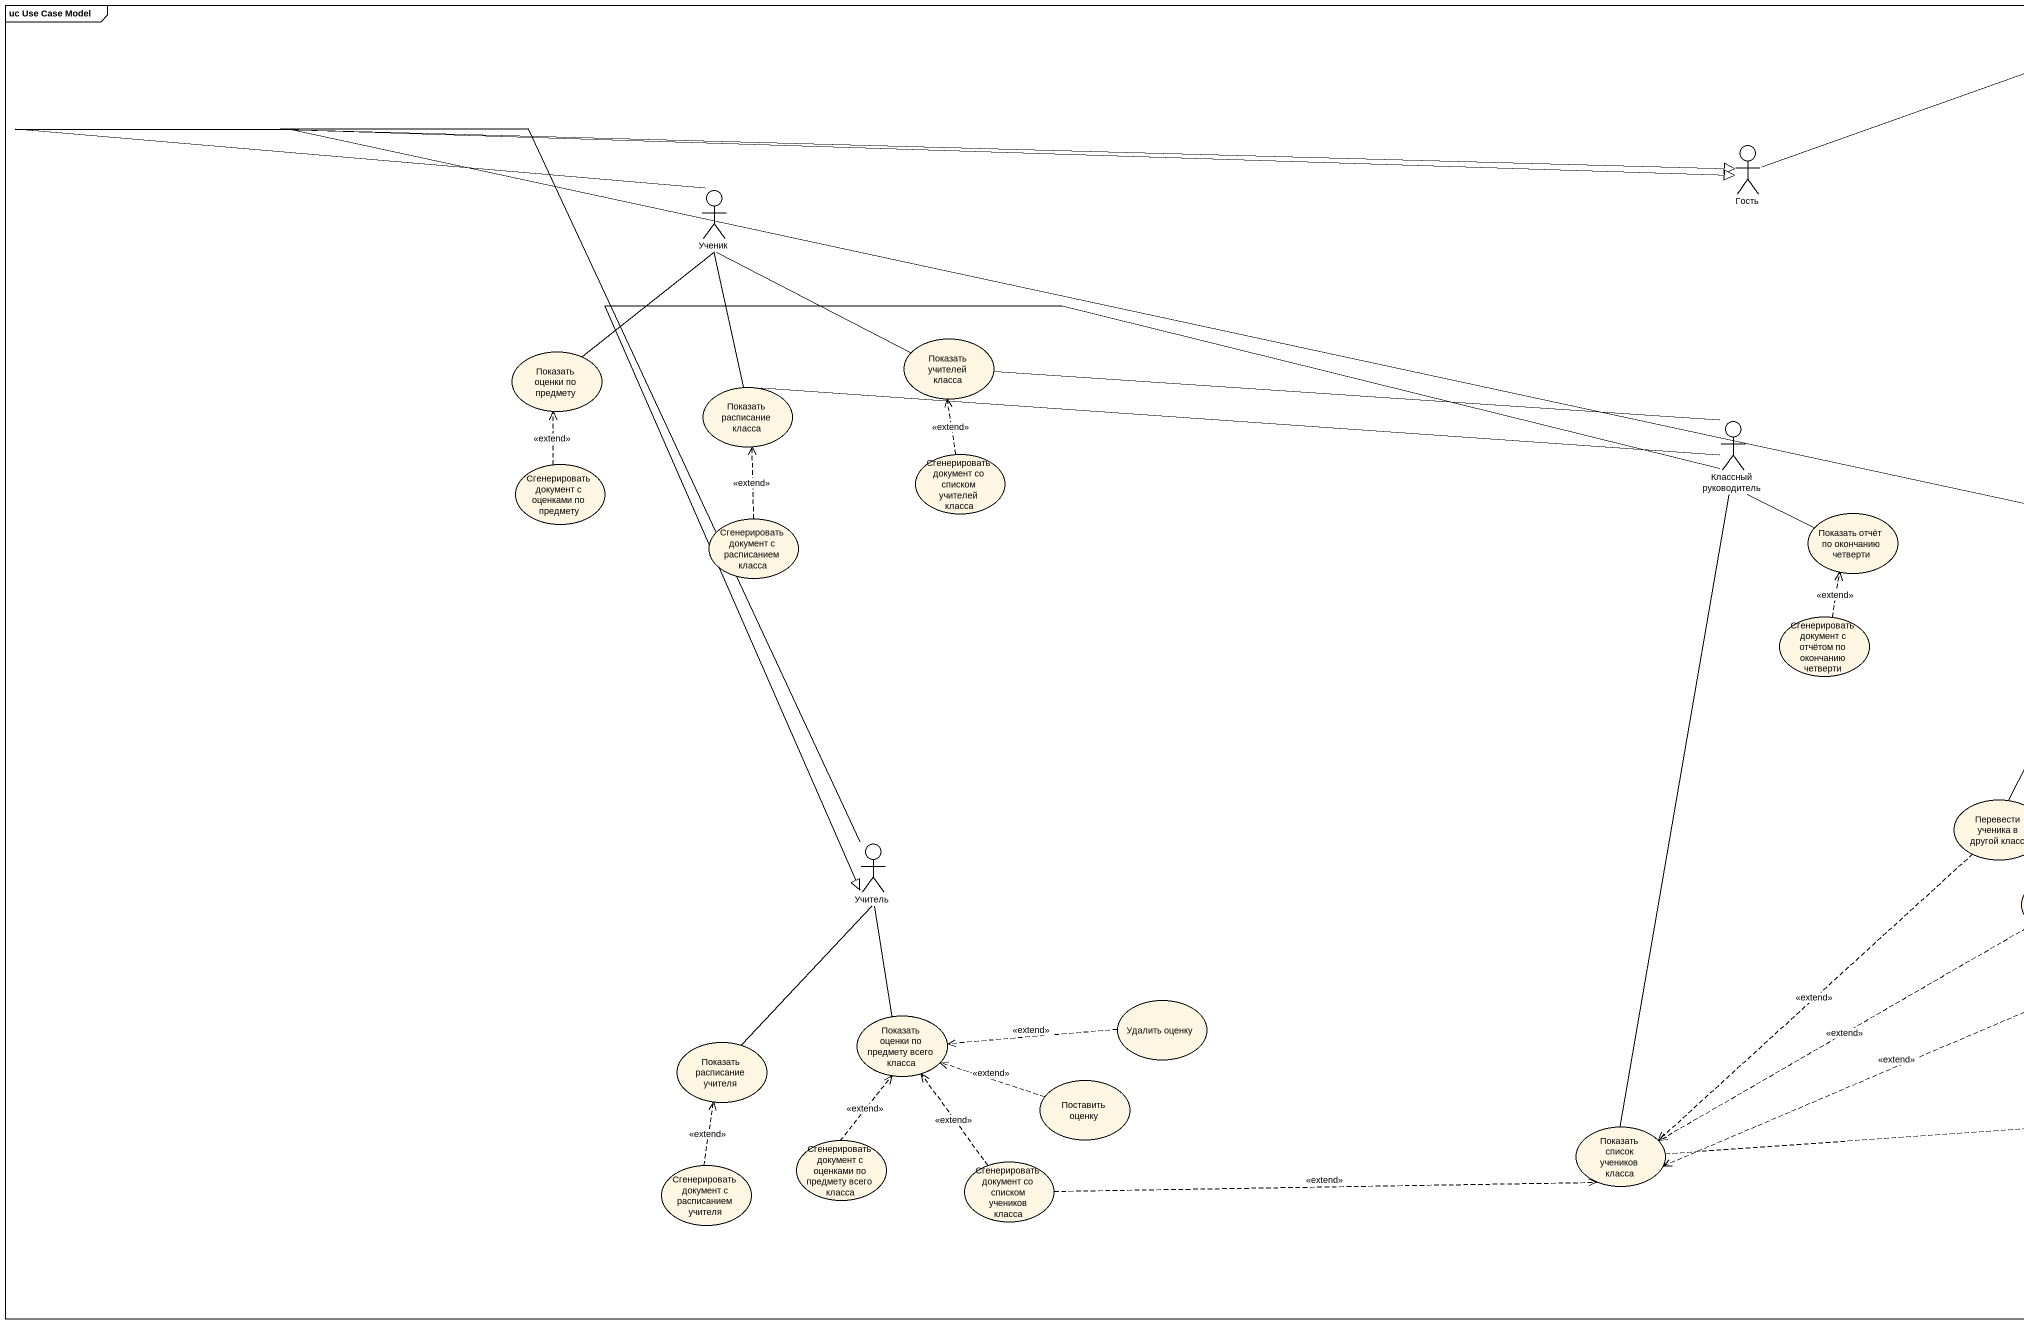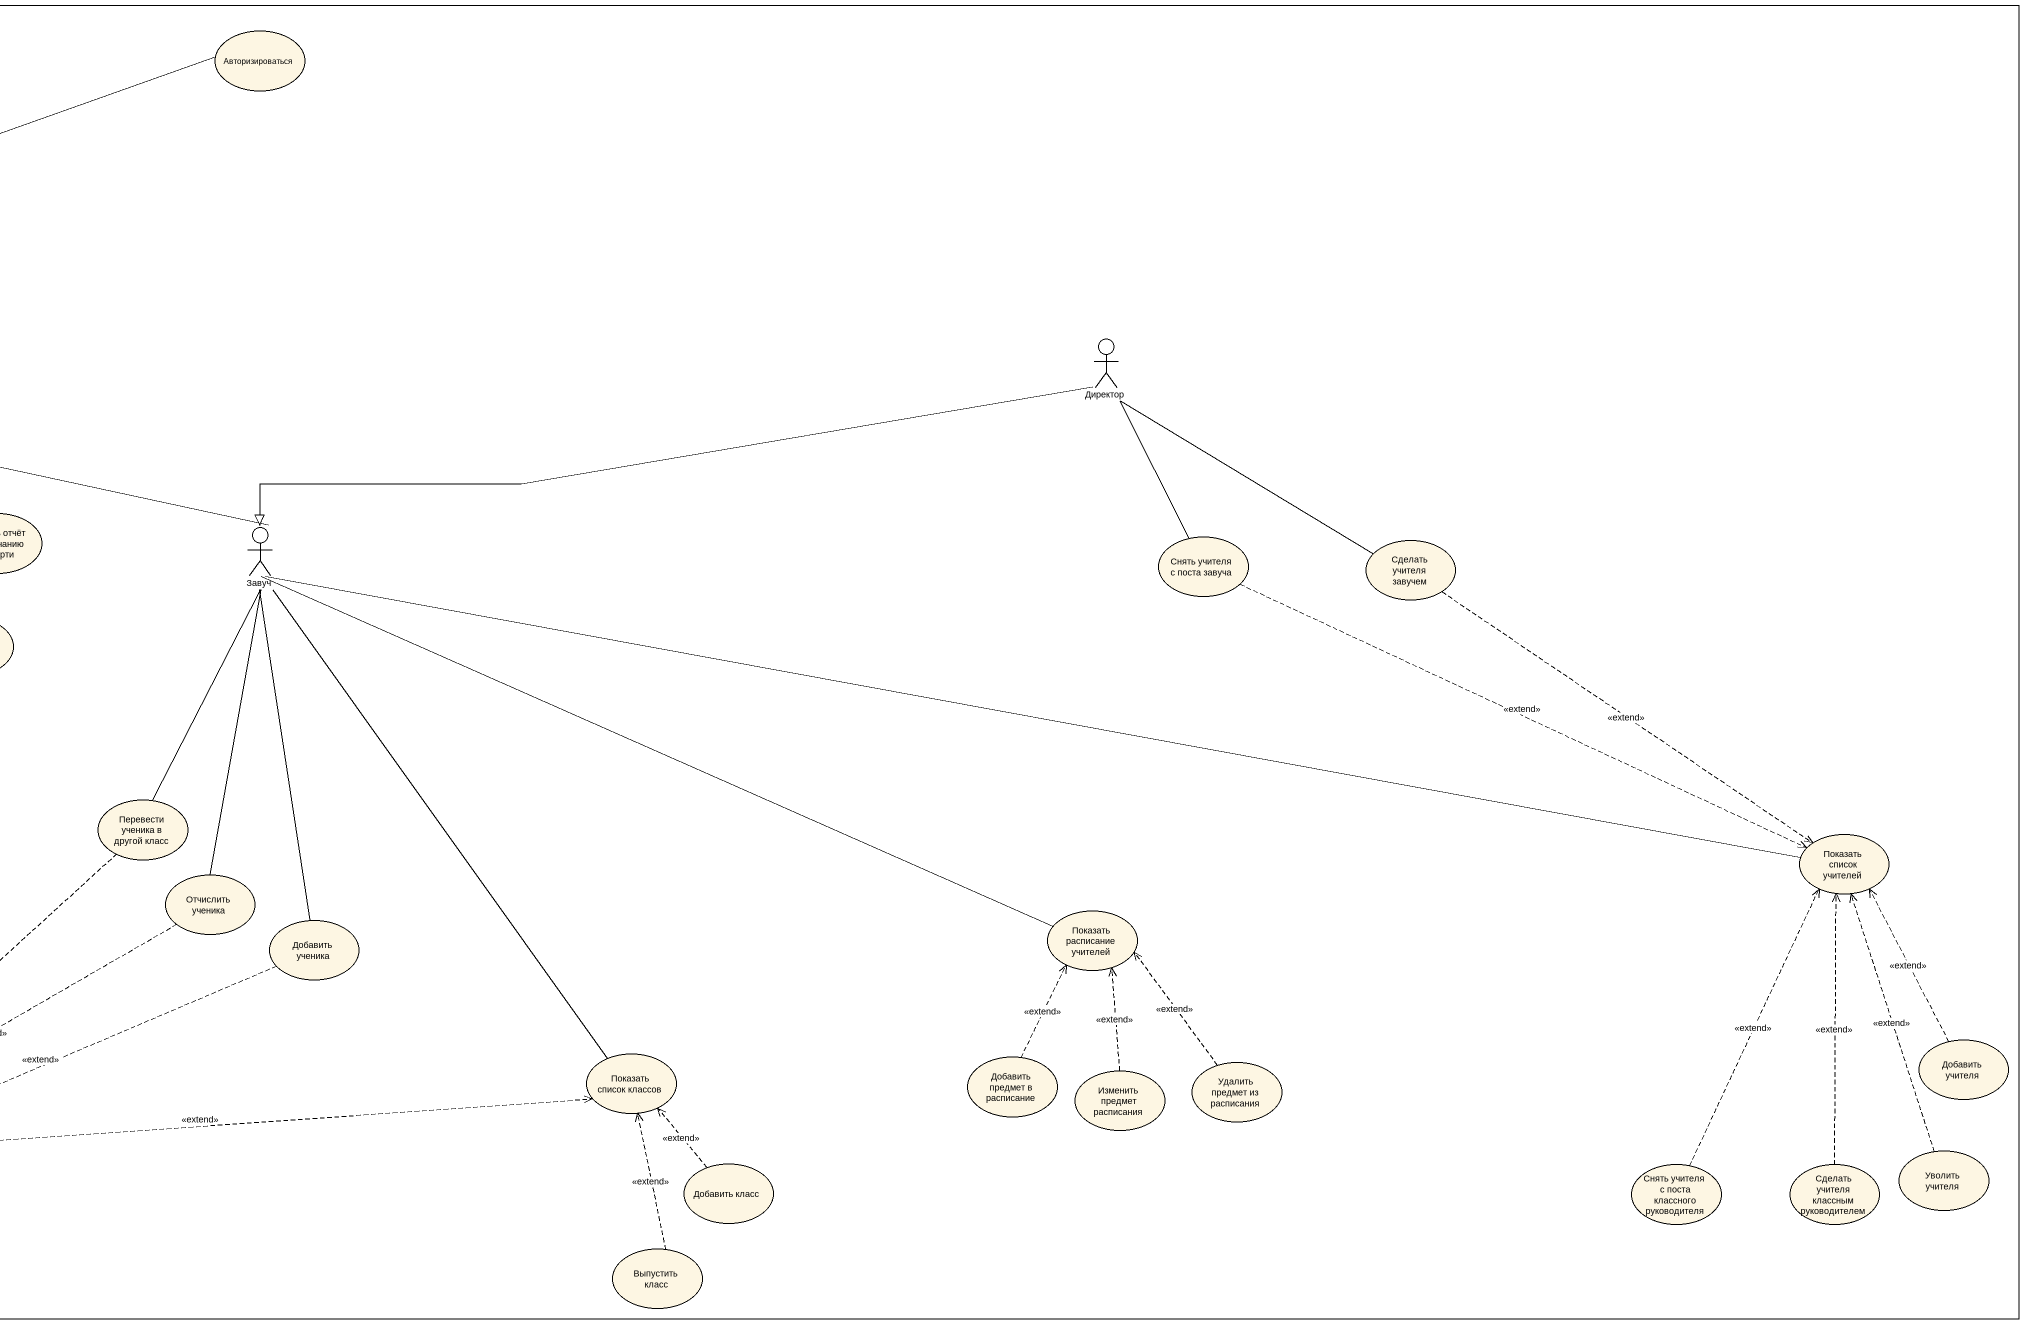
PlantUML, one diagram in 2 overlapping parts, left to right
@startuml
mainframe uc Use Case Model
usecase Авторизироваться
actor Гость
actor Ученик
usecase "Показать учителей класса" as Показать_учителей_класса
actor Директор
usecase "Показать оценки по предмету" as Показать_оценки_по_предмету
usecase "Показать расписание класса" as Показать_расписание_класса
actor "Классный руководитель" as Классный_руководитель
usecase "Сгенерировать документ со списком учителей класса" as Сгенерировать_документ_со
usecase "Сгенерировать документ с оценками по предмету" as Сгенерировать_документ_с
usecase "Сгенерировать документ с расписанием класса" as Сгенерировать_документ_с_2
usecase "Показать отчёт по окончанию четверти" as Показать_отчёт_по_окончанию
actor Завуч
usecase "Снять учителя с поста завуча" as Снять_учителя_с_поста_завуча
usecase "Сделать учителя завучем" as Сделать_учителя_завучем
usecase "Сгенерировать документ с отчётом по окончанию четверти" as Сгенерировать_документ_с_3
usecase "Перевести ученика в другой класс" as Перевести_ученика_в_другой
actor Учитель
usecase "Показать список учителей" as Показать_список_учителей
usecase "Отчислить ученика" as Отчислить_ученика
usecase "Добавить ученика" as Добавить_ученика
usecase "Показать расписание учителей" as Показать_расписание_учителей
usecase "Удалить оценку" as Удалить_оценку
usecase "Показать расписание учителя" as Показать_расписание_учителя
usecase "Показать оценки по предмету всего класса" as Показать_оценки_по_предмету_2
usecase "Добавить учителя" as Добавить_учителя
usecase "Поставить оценку" as Поставить_оценку
usecase "Показать список классов" as Показать_список_классов
usecase "Добавить предмет в расписание" as Добавить_предмет_в
usecase "Изменить предмет расписания" as Изменить_предмет_расписания
usecase "Удалить предмет из расписания" as Удалить_предмет_из
usecase "Сгенерировать документ с оценками по предмету всего класса" as Сгенерировать_документ_с_4
usecase "Показать список учеников класса" as Показать_список_учеников
usecase "Уволить учителя" as Уволить_учителя
usecase "Сгенерировать документ с расписанием учителя" as Сгенерировать_документ_с_5
usecase "Сгенерировать документ со списком учеников класса" as Сгенерировать_документ_со_2
usecase "Добавить класс" as Добавить_класс
usecase "Снять учителя с поста классного руководителя" as Снять_учителя_с_поста
usecase "Сделать учителя классным руководителем" as Сделать_учителя_классным
usecase "Выпустить класс" as Выпустить_класс
Гость -right- Авторизироваться
Ученик -right-|> Гость
Ученик -right- Показать_учителей_класса
Ученик -- Показать_оценки_по_предмету
Ученик -- Показать_расписание_класса
Директор -left-|> Завуч
Директор -- Снять_учителя_с_поста_завуча
Директор -- Сделать_учителя_завучем
Классный_руководитель -left- Показать_учителей_класса
Классный_руководитель -left- Показать_расписание_класса
Классный_руководитель -- Показать_отчёт_по_окончанию
Классный_руководитель -left-|> Учитель
Классный_руководитель -- Показать_список_учеников
Сгенерировать_документ_со .up.> Показать_учителей_класса : <<extend>>
Сгенерировать_документ_с .up.> Показать_оценки_по_предмету : <<extend>>
Сгенерировать_документ_с_2 .up.> Показать_расписание_класса : <<extend>>
Завуч -up-|> Гость
Завуч -- Перевести_ученика_в_другой
Завуч -right- Показать_список_учителей
Завуч -- Отчислить_ученика
Завуч -- Добавить_ученика
Завуч -right- Показать_расписание_учителей
Завуч -- Показать_список_классов
Снять_учителя_с_поста_завуча .right.> Показать_список_учителей : <<extend>>
Сделать_учителя_завучем ..> Показать_список_учителей : <<extend>>
Сгенерировать_документ_с_3 .up.> Показать_отчёт_по_окончанию : <<extend>>
Перевести_ученика_в_другой ..> Показать_список_учеников : <<extend>>
Учитель -up-|> Гость
Учитель -- Показать_расписание_учителя
Учитель -- Показать_оценки_по_предмету_2
Отчислить_ученика .left.> Показать_список_учеников : <<extend>>
Добавить_ученика .left.> Показать_список_учеников : <<extend>>
Удалить_оценку .left.> Показать_оценки_по_предмету_2 : <<extend>>
Добавить_учителя .up.> Показать_список_учителей : <<extend>>
Поставить_оценку .left.> Показать_оценки_по_предмету_2 : <<extend>>
Добавить_предмет_в .up.> Показать_расписание_учителей : <<extend>>
Изменить_предмет_расписания .up.> Показать_расписание_учителей : <<extend>>
Удалить_предмет_из .up.> Показать_расписание_учителей : <<extend>>
Сгенерировать_документ_с_4 .up.> Показать_оценки_по_предмету_2 : <<extend>>
Показать_список_учеников .right.> Показать_список_классов : <<extend>>
Уволить_учителя .up.> Показать_список_учителей : <<extend>>
Сгенерировать_документ_с_5 .up.> Показать_расписание_учителя : <<extend>>
Сгенерировать_документ_со_2 .up.> Показать_оценки_по_предмету_2 : <<extend>>
Сгенерировать_документ_со_2 .right.> Показать_список_учеников : <<extend>>
Добавить_класс .up.> Показать_список_классов : <<extend>>
Снять_учителя_с_поста .up.> Показать_список_учителей : <<extend>>
Сделать_учителя_классным .up.> Показать_список_учителей : <<extend>>
Выпустить_класс .up.> Показать_список_классов : <<extend>>
@enduml
